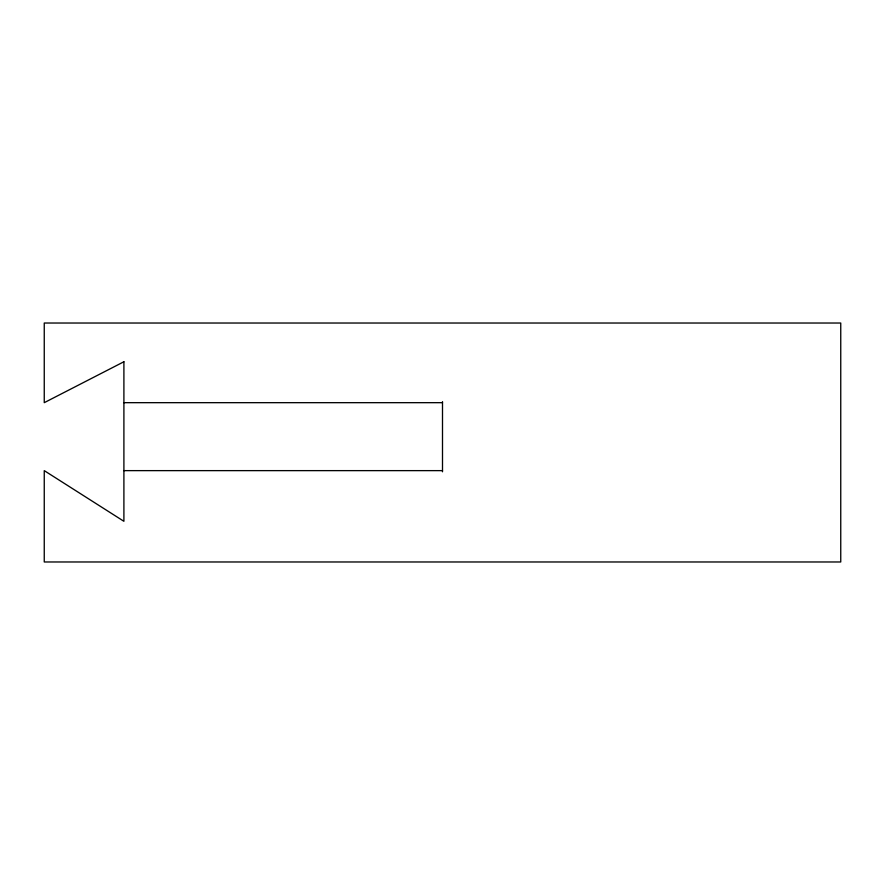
<?xml version="1.0" encoding="UTF-8"?>
<svg xmlns="http://www.w3.org/2000/svg" width="885" height="885" viewBox="0 0 885 885"><rect width="100%" height="100%" fill="white"/><g stroke="black" fill="none" stroke-linecap="round" stroke-linejoin="round"><path stroke-width="1.33" d="M123.9 402.675L442.5 402.675M123.9 470.632L442.5 470.632M442.5 401.635L442.5 471.782M123.9 361.755L44.25 402.675L44.25 323.025L840.75 323.025L840.75 561.975L44.25 561.975L44.25 470.632L123.9 521.298L123.9 361.755"/></g></svg>
